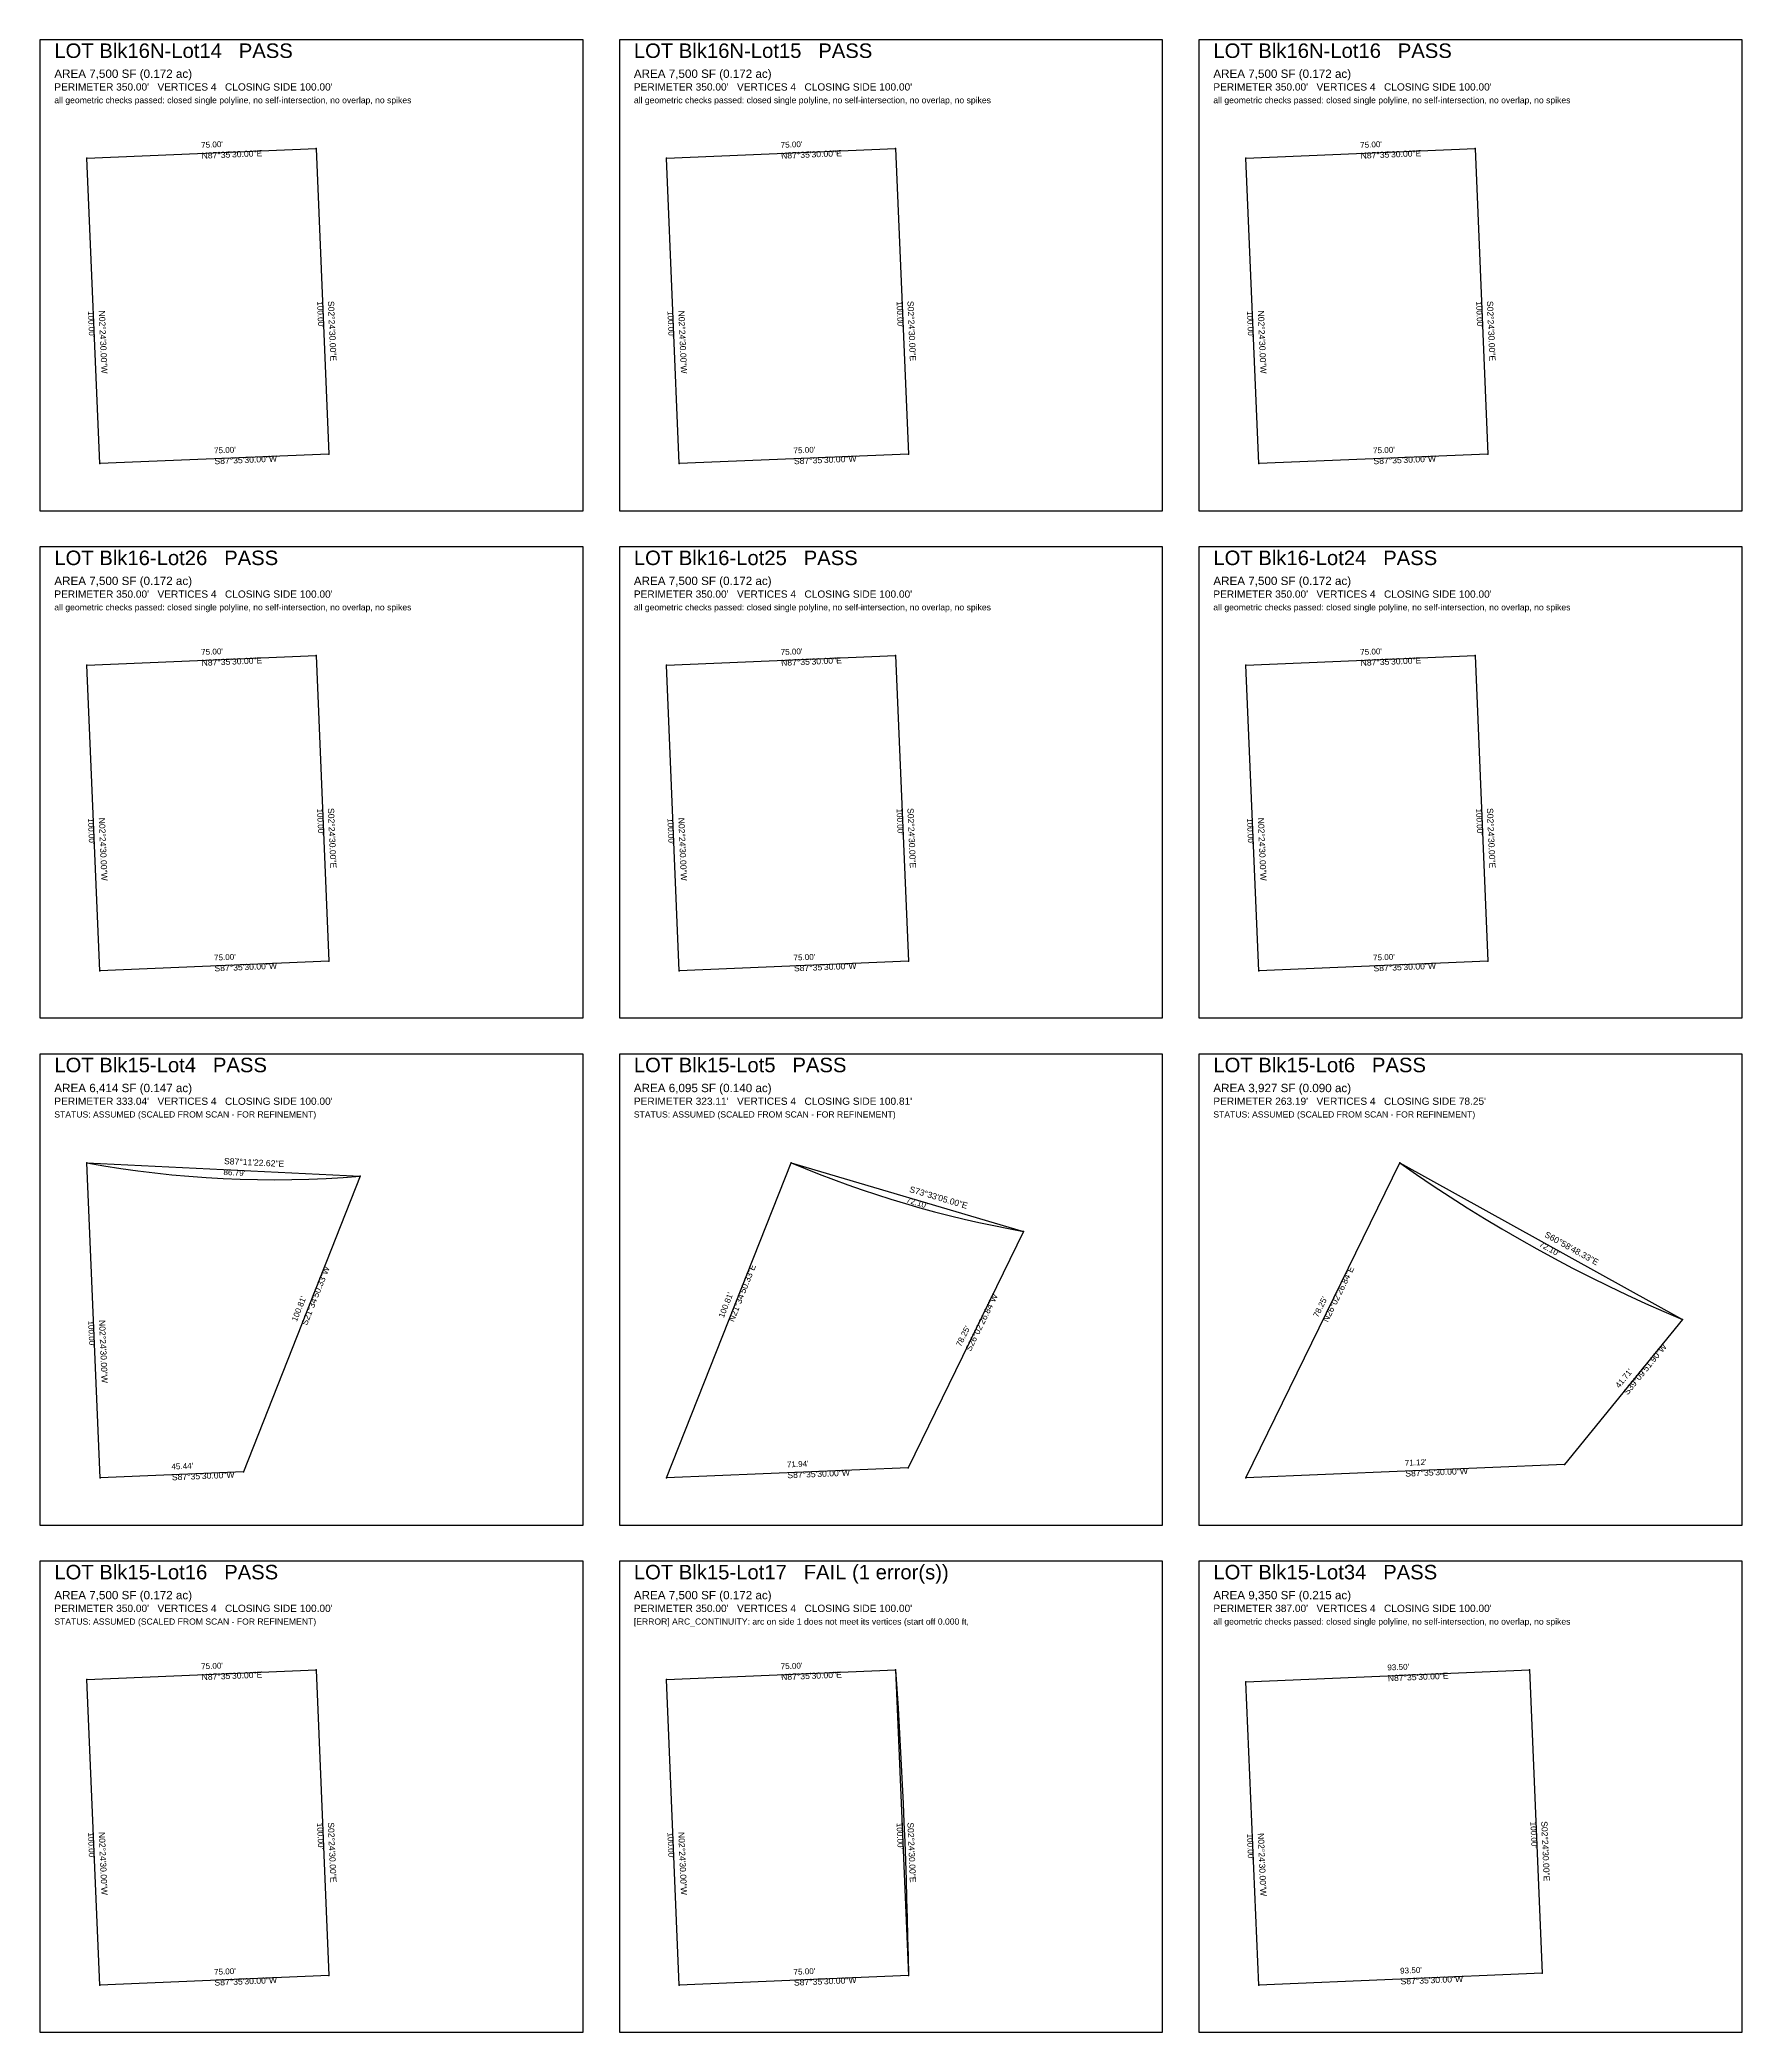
# Model space of a CAD drawing. Extents: x 0 to 3820, y -4480 to 260.
# Drawn here: x 1920 to 2860, y -2240 to -1140 of the extents above; entities that cross this region are included whole.
import ezdxf

# ---------------------------------------------------------------- set-up
doc = ezdxf.new("R2010")
doc.units = 0
for name, pattern in [('ROT_2.41', [0]), ('ROT_272.41', [0]), ('ROT_330.98', [0]), ('ROT_343.55', [0]), ('ROT_357.19', [0]), ('ROT_50.84', [0]), ('ROT_63.96', [0]), ('ROT_68.42', [0])]:
    doc.linetypes.add(name, pattern=pattern)
for name, color, linetype in [('ERROR', 1, 'CONTINUOUS'), ('LOT_LINE_APPROX', 1, 'CONTINUOUS'), ('LOT_POLYLINE', 4, 'CONTINUOUS'), ('SHEET_FRAME', 8, 'CONTINUOUS'), ('SHEET_LABELS', 7, 'CONTINUOUS')]:
    doc.layers.add(name, color=color, linetype=linetype)
doc.styles.get("Standard").update_dxf_attribs({"font": 'Arial'})

msp = doc.modelspace()

# ---------------------------------------------------------------- linework, layer by layer
at = {"layer": 'ERROR'}
for p, q in [((2392.5094, -2040), (2392.5094, -2040)), ((2399.603, -2208.661), (2399.6038, -2208.6793))]:
    msp.add_line(p, q, dxfattribs=at)
at = {"layer": 'LOT_LINE_APPROX'}
for points in [[(1946, -1760), (2096.9607, -1767.4106), (2032.3837, -1930.6746), (1953.3181, -1934)], [(2334.8235, -1760), (2463.1694, -1797.8926), (2399.407, -1928.3892), (2266, -1934)], [(2671.0189, -1760), (2827.0516, -1846.5612), (2761.8531, -1926.6039), (2586, -1934)], [(1946, -2045.3207), (2072.5094, -2040), (2079.6038, -2208.6793), (1953.0943, -2214)]]:
    msp.add_lwpolyline(points, close=True, dxfattribs=at)
for points in [[(1946, -1760), (1955.3325, -1761.6304), (1964.6907, -1763.1065), (1974.0719, -1764.4277), (1983.4738, -1765.5938), (1992.8936, -1766.6044), (2002.3288, -1767.4593), (2011.7768, -1768.1581), (2021.2351, -1768.7008), (2030.7011, -1769.0871), (2040.1722, -1769.317), (2049.6458, -1769.3904), (2059.1193, -1769.3072), (2068.5901, -1769.0676), (2078.0557, -1768.6716), (2087.5134, -1768.1192), (2096.9607, -1767.4106)], [(2334.8235, -1760), (2342.5751, -1763.1857), (2350.3696, -1766.2648), (2358.2056, -1769.2367), (2366.0816, -1772.1009), (2373.9962, -1774.8568), (2381.9478, -1777.504), (2389.9349, -1780.0418), (2397.9562, -1782.4699), (2406.0099, -1784.7878), (2414.0947, -1786.995), (2422.209, -1789.0911), (2430.3512, -1791.0758), (2438.5199, -1792.9486), (2446.7136, -1794.7092), (2454.9306, -1796.3573), (2463.1694, -1797.8926)], [(2671.0189, -1760), (2680.1822, -1766.3955), (2689.4324, -1772.6647), (2698.7678, -1778.8065), (2708.1864, -1784.8197), (2717.6866, -1790.7032), (2727.2666, -1796.4558), (2736.9246, -1802.0765), (2746.6588, -1807.5643), (2756.4673, -1812.9181), (2766.3483, -1818.1369), (2776.2999, -1823.2197), (2786.3203, -1828.1655), (2796.4076, -1832.9735), (2806.5598, -1837.6427), (2816.7751, -1842.1722), (2827.0516, -1846.5612)]]:
    msp.add_lwpolyline(points, dxfattribs=at)
at = {"layer": 'LOT_POLYLINE'}
for points in [[(1946, -1205.3207), (2072.5094, -1200), (2079.6038, -1368.6793), (1953.0943, -1374)], [(2266, -1205.3207), (2392.5094, -1200), (2399.6038, -1368.6793), (2273.0943, -1374)], [(2586, -1205.3207), (2712.5094, -1200), (2719.6038, -1368.6793), (2593.0943, -1374)], [(1946, -1485.3207), (2072.5094, -1480), (2079.6038, -1648.6793), (1953.0943, -1654)], [(2266, -1485.3207), (2392.5094, -1480), (2399.6038, -1648.6793), (2273.0943, -1654)], [(2586, -1485.3207), (2712.5094, -1480), (2719.6038, -1648.6793), (2593.0943, -1654)], [(2266, -2045.3207), (2392.5094, -2040), (2399.6038, -2208.6793), (2273.0943, -2214)], [(2586, -2046.5835), (2742.5344, -2040), (2749.5756, -2207.4165), (2593.0412, -2214)]]:
    msp.add_lwpolyline(points, close=True, dxfattribs=at)
msp.add_lwpolyline([(2392.5094, -2040), (2393.2048, -2050.5288), (2393.8666, -2061.0598), (2394.4949, -2071.5929), (2395.0895, -2082.1279), (2395.6505, -2092.6647), (2396.178, -2103.2033), (2396.6718, -2113.7435), (2397.132, -2124.2852), (2397.5586, -2134.8284), (2397.9515, -2145.3728), (2398.3109, -2155.9185), (2398.6366, -2166.4652), (2398.9286, -2177.0129), (2399.1871, -2187.5615), (2399.4119, -2198.1109), (2399.603, -2208.661)], dxfattribs=at)
at = {"layer": 'SHEET_FRAME'}
for p, q in [((2220, -1140), (1920, -1140)), ((1920, -1140), (1920, -1400)), ((2220, -1400), (2220, -1140)), ((2540, -1140), (2240, -1140)), ((2240, -1140), (2240, -1400)), ((2540, -1400), (2540, -1140)), ((2860, -1140), (2560, -1140)), ((2560, -1140), (2560, -1400)), ((2860, -1400), (2860, -1140)), ((1920, -1400), (2220, -1400)), ((2240, -1400), (2540, -1400)), ((2560, -1400), (2860, -1400)), ((2220, -1420), (1920, -1420)), ((1920, -1420), (1920, -1680)), ((2220, -1680), (2220, -1420)), ((2540, -1420), (2240, -1420)), ((2240, -1420), (2240, -1680)), ((2540, -1680), (2540, -1420)), ((2860, -1420), (2560, -1420)), ((2560, -1420), (2560, -1680)), ((2860, -1680), (2860, -1420)), ((1920, -1680), (2220, -1680)), ((2240, -1680), (2540, -1680)), ((2560, -1680), (2860, -1680)), ((2220, -1700), (1920, -1700)), ((1920, -1700), (1920, -1960)), ((2220, -1960), (2220, -1700)), ((2540, -1700), (2240, -1700)), ((2240, -1700), (2240, -1960)), ((2540, -1960), (2540, -1700)), ((2860, -1700), (2560, -1700)), ((2560, -1700), (2560, -1960)), ((2860, -1960), (2860, -1700)), ((1920, -1960), (2220, -1960)), ((2240, -1960), (2540, -1960)), ((2560, -1960), (2860, -1960)), ((2220, -1980), (1920, -1980)), ((1920, -1980), (1920, -2240)), ((2220, -2240), (2220, -1980)), ((2540, -1980), (2240, -1980)), ((2240, -1980), (2240, -2240)), ((2540, -2240), (2540, -1980)), ((2860, -1980), (2560, -1980)), ((2560, -1980), (2560, -2240)), ((2860, -2240), (2860, -1980)), ((1920, -2240), (2220, -2240)), ((2240, -2240), (2540, -2240)), ((2560, -2240), (2860, -2240))]:
    msp.add_line(p, q, dxfattribs=at)
at = {"layer": 'SHEET_LABELS'}
for p in [(1946, -1205.3207), (2072.5094, -1200), (2266, -1205.3207), (2392.5094, -1200), (2586, -1205.3207), (2712.5094, -1200), (1953.0943, -1374), (2079.6038, -1368.6793), (2273.0943, -1374), (2399.6038, -1368.6793), (2593.0943, -1374), (2719.6038, -1368.6793), (2072.5094, -1480), (2392.5094, -1480), (2712.5094, -1480), (1946, -1485.3207), (2266, -1485.3207), (2586, -1485.3207), (2079.6038, -1648.6793), (2399.6038, -1648.6793), (2719.6038, -1648.6793), (1953.0943, -1654), (2273.0943, -1654), (2593.0943, -1654), (1946, -1760), (2334.8235, -1760), (2671.0189, -1760), (2096.9607, -1767.4106), (2463.1694, -1797.8926), (2827.0516, -1846.5612), (1953.3181, -1934), (2032.3837, -1930.6746), (2266, -1934), (2399.407, -1928.3892), (2586, -1934), (2761.8531, -1926.6039), (1946, -2045.3207), (2072.5094, -2040), (2266, -2045.3207), (2392.5094, -2040), (2742.5344, -2040), (2586, -2046.5835), (2079.6038, -2208.6793), (2399.6038, -2208.6793), (2749.5756, -2207.4165), (1953.0943, -2214), (2273.0943, -2214), (2593.0412, -2214)]:
    msp.add_point(p, dxfattribs=at)

# ---------------------------------------------------------------- texts
at = {"layer": 'ERROR'}
for s, height, p in [('LOT Blk15-Lot17   FAIL (1 error(s))', 8, (2248, -1990)), ('[ERROR] ARC_CONTINUITY: arc on side 1 does not meet its vertices (start off 0.000 ft,', 3.4, (2248, -2015))]:
    msp.add_text(s, height=height, dxfattribs=at).set_placement(p)
at = {"layer": 'LOT_LINE_APPROX'}
for p in [(1928, -1735), (2248, -1735), (2568, -1735), (1928, -2015)]:
    msp.add_text('STATUS: ASSUMED (SCALED FROM SCAN - FOR REFINEMENT)', height=3.4, dxfattribs=at).set_placement(p)
at = {"layer": 'SHEET_LABELS'}
for s, height, p in [('LOT Blk16N-Lot14   PASS', 8, (1928, -1150)), ('LOT Blk16N-Lot15   PASS', 8, (2248, -1150)), ('LOT Blk16N-Lot16   PASS', 8, (2568, -1150)), ('AREA 7,500 SF (0.172 ac)', 4.6, (1928, -1161)), ("PERIMETER 350.00'   VERTICES 4   CLOSING SIDE 100.00'", 4, (1928, -1168)), ('AREA 7,500 SF (0.172 ac)', 4.6, (2248, -1161)), ("PERIMETER 350.00'   VERTICES 4   CLOSING SIDE 100.00'", 4, (2248, -1168)), ('AREA 7,500 SF (0.172 ac)', 4.6, (2568, -1161)), ("PERIMETER 350.00'   VERTICES 4   CLOSING SIDE 100.00'", 4, (2568, -1168)), ('all geometric checks passed: closed single polyline, no self-intersection, no overlap, no spikes', 3.4, (1928, -1175)), ('all geometric checks passed: closed single polyline, no self-intersection, no overlap, no spikes', 3.4, (2248, -1175)), ('all geometric checks passed: closed single polyline, no self-intersection, no overlap, no spikes', 3.4, (2568, -1175)), ('LOT Blk16-Lot26   PASS', 8, (1928, -1430)), ('LOT Blk16-Lot25   PASS', 8, (2248, -1430)), ('LOT Blk16-Lot24   PASS', 8, (2568, -1430)), ('AREA 7,500 SF (0.172 ac)', 4.6, (1928, -1441)), ('AREA 7,500 SF (0.172 ac)', 4.6, (2248, -1441)), ('AREA 7,500 SF (0.172 ac)', 4.6, (2568, -1441)), ('all geometric checks passed: closed single polyline, no self-intersection, no overlap, no spikes', 3.4, (1928, -1455)), ("PERIMETER 350.00'   VERTICES 4   CLOSING SIDE 100.00'", 4, (1928, -1448)), ('all geometric checks passed: closed single polyline, no self-intersection, no overlap, no spikes', 3.4, (2248, -1455)), ("PERIMETER 350.00'   VERTICES 4   CLOSING SIDE 100.00'", 4, (2248, -1448)), ('all geometric checks passed: closed single polyline, no self-intersection, no overlap, no spikes', 3.4, (2568, -1455)), ("PERIMETER 350.00'   VERTICES 4   CLOSING SIDE 100.00'", 4, (2568, -1448)), ('LOT Blk15-Lot4   PASS', 8, (1928, -1710)), ('LOT Blk15-Lot5   PASS', 8, (2248, -1710)), ('LOT Blk15-Lot6   PASS', 8, (2568, -1710)), ('AREA 6,414 SF (0.147 ac)', 4.6, (1928, -1721)), ("PERIMETER 333.04'   VERTICES 4   CLOSING SIDE 100.00'", 4, (1928, -1728)), ('AREA 6,095 SF (0.140 ac)', 4.6, (2248, -1721)), ("PERIMETER 323.11'   VERTICES 4   CLOSING SIDE 100.81'", 4, (2248, -1728)), ('AREA 3,927 SF (0.090 ac)', 4.6, (2568, -1721)), ("PERIMETER 263.19'   VERTICES 4   CLOSING SIDE 78.25'", 4, (2568, -1728)), ('LOT Blk15-Lot16   PASS', 8, (1928, -1990)), ('LOT Blk15-Lot34   PASS', 8, (2568, -1990)), ('AREA 7,500 SF (0.172 ac)', 4.6, (1928, -2001)), ('AREA 7,500 SF (0.172 ac)', 4.6, (2248, -2001)), ('AREA 9,350 SF (0.215 ac)', 4.6, (2568, -2001)), ("PERIMETER 350.00'   VERTICES 4   CLOSING SIDE 100.00'", 4, (1928, -2008)), ("PERIMETER 350.00'   VERTICES 4   CLOSING SIDE 100.00'", 4, (2248, -2008)), ('all geometric checks passed: closed single polyline, no self-intersection, no overlap, no spikes', 3.4, (2568, -2015)), ("PERIMETER 387.00'   VERTICES 4   CLOSING SIDE 100.00'", 4, (2568, -2008))]:
    msp.add_text(s, height=height, dxfattribs=at).set_placement(p)
at = {"layer": 'SHEET_LABELS', "linetype": 'ROT_2.41'}
for s, height, p in [("75.00'", 3.2, (2009.1287, -1199.663)), ("75.00'", 3.2, (2329.1287, -1199.663)), ("75.00'", 3.2, (2649.1287, -1199.663)), ('N87%%d35\'30.00"E', 3.4, (2009.3808, -1205.6577)), ('N87%%d35\'30.00"E', 3.4, (2329.3808, -1205.6577)), ('N87%%d35\'30.00"E', 3.4, (2649.3808, -1205.6577)), ("75.00'", 3.2, (2016.223, -1368.3423)), ('S87%%d35\'30.00"W', 3.4, (2016.4751, -1374.337)), ("75.00'", 3.2, (2336.223, -1368.3423)), ('S87%%d35\'30.00"W', 3.4, (2336.4751, -1374.337)), ("75.00'", 3.2, (2656.223, -1368.3423)), ('S87%%d35\'30.00"W', 3.4, (2656.4751, -1374.337)), ("75.00'", 3.2, (2009.1287, -1479.663)), ('N87%%d35\'30.00"E', 3.4, (2009.3808, -1485.6577)), ("75.00'", 3.2, (2329.1287, -1479.663)), ('N87%%d35\'30.00"E', 3.4, (2329.3808, -1485.6577)), ("75.00'", 3.2, (2649.1287, -1479.663)), ('N87%%d35\'30.00"E', 3.4, (2649.3808, -1485.6577)), ("75.00'", 3.2, (2016.223, -1648.3423)), ('S87%%d35\'30.00"W', 3.4, (2016.4751, -1654.337)), ("75.00'", 3.2, (2336.223, -1648.3423)), ('S87%%d35\'30.00"W', 3.4, (2336.4751, -1654.337)), ("75.00'", 3.2, (2656.223, -1648.3423)), ('S87%%d35\'30.00"W', 3.4, (2656.4751, -1654.337)), ("71.94'", 3.2, (2332.5774, -1928.1972)), ("71.12'", 3.2, (2673.8005, -1927.3046)), ("45.44'", 3.2, (1992.7248, -1929.34)), ('S87%%d35\'30.00"W', 3.4, (1992.977, -1935.3347)), ('S87%%d35\'30.00"W', 3.4, (2332.8295, -1934.1919)), ('S87%%d35\'30.00"W', 3.4, (2674.0526, -1933.2993)), ("75.00'", 3.2, (2009.1287, -2039.663)), ('N87%%d35\'30.00"E', 3.4, (2009.3808, -2045.6577)), ("75.00'", 3.2, (2329.1287, -2039.663)), ('N87%%d35\'30.00"E', 3.4, (2329.3808, -2045.6577)), ("93.50'", 3.2, (2664.1411, -2040.2944)), ('N87%%d35\'30.00"E', 3.4, (2664.3933, -2046.2891)), ("75.00'", 3.2, (2016.223, -2208.3423)), ('S87%%d35\'30.00"W', 3.4, (2016.4751, -2214.337)), ("75.00'", 3.2, (2336.223, -2208.3423)), ('S87%%d35\'30.00"W', 3.4, (2336.4751, -2214.337)), ("93.50'", 3.2, (2671.1824, -2207.7109)), ('S87%%d35\'30.00"W', 3.4, (2671.4345, -2213.7056))]:
    msp.add_text(s, height=height, rotation=2.41, dxfattribs=at).set_placement(p)
at = {"layer": 'SHEET_LABELS', "linetype": 'ROT_272.41'}
for s, height, p in [("100.00'", 3.2, (2073.0593, -1284.4657)), ('S02%%d24\'30.00"E', 3.4, (2079.054, -1284.2136)), ("100.00'", 3.2, (2393.0593, -1284.4657)), ('S02%%d24\'30.00"E', 3.4, (2399.054, -1284.2136)), ("100.00'", 3.2, (2713.0593, -1284.4657)), ('S02%%d24\'30.00"E', 3.4, (2719.054, -1284.2136)), ("100.00'", 3.2, (1946.5498, -1289.7864)), ('N02%%d24\'30.00"W', 3.4, (1952.5445, -1289.5343)), ("100.00'", 3.2, (2266.5498, -1289.7864)), ('N02%%d24\'30.00"W', 3.4, (2272.5445, -1289.5343)), ("100.00'", 3.2, (2586.5498, -1289.7864)), ('N02%%d24\'30.00"W', 3.4, (2592.5445, -1289.5343)), ("100.00'", 3.2, (1946.5498, -1569.7864)), ('N02%%d24\'30.00"W', 3.4, (1952.5445, -1569.5343)), ("100.00'", 3.2, (2073.0593, -1564.4657)), ('S02%%d24\'30.00"E', 3.4, (2079.054, -1564.2136)), ("100.00'", 3.2, (2266.5498, -1569.7864)), ('N02%%d24\'30.00"W', 3.4, (2272.5445, -1569.5343)), ("100.00'", 3.2, (2393.0593, -1564.4657)), ('S02%%d24\'30.00"E', 3.4, (2399.054, -1564.2136)), ("100.00'", 3.2, (2586.5498, -1569.7864)), ('N02%%d24\'30.00"W', 3.4, (2592.5445, -1569.5343)), ("100.00'", 3.2, (2713.0593, -1564.4657)), ('S02%%d24\'30.00"E', 3.4, (2719.054, -1564.2136)), ("100.00'", 3.2, (1946.6617, -1847.1261)), ('N02%%d24\'30.00"W', 3.4, (1952.6564, -1846.8739)), ("100.00'", 3.2, (1946.5498, -2129.7864)), ('N02%%d24\'30.00"W', 3.4, (1952.5445, -2129.5343)), ("100.00'", 3.2, (2073.0593, -2124.4657)), ('S02%%d24\'30.00"E', 3.4, (2079.054, -2124.2136)), ("100.00'", 3.2, (2266.5498, -2129.7864)), ('N02%%d24\'30.00"W', 3.4, (2272.5445, -2129.5343)), ("100.00'", 3.2, (2393.0593, -2124.4657)), ('S02%%d24\'30.00"E', 3.4, (2399.054, -2124.2136)), ("100.00'", 3.2, (2586.5233, -2130.4178)), ('N02%%d24\'30.00"W', 3.4, (2592.518, -2130.1657)), ("100.00'", 3.2, (2743.0576, -2123.8343)), ('S02%%d24\'30.00"E', 3.4, (2749.0523, -2123.5822))]:
    msp.add_text(s, height=height, rotation=272.41, dxfattribs=at).set_placement(p)
at = {"layer": 'SHEET_LABELS', "linetype": 'ROT_357.19'}
for s, height, p in [('S87%%d11\'22.62"E', 3.4, (2021.6275, -1760.7089)), ("86.79'", 3.2, (2021.3333, -1766.7017))]:
    msp.add_text(s, height=height, rotation=357.19, dxfattribs=at).set_placement(p)
at = {"layer": 'SHEET_LABELS', "linetype": 'ROT_343.55'}
for s, height, p in [("72.10'", 3.2, (2398.147, -1781.8235)), ('S73%%d33\'05.00"E', 3.4, (2399.8459, -1776.0691))]:
    msp.add_text(s, height=height, rotation=343.55, dxfattribs=at).set_placement(p)
at = {"layer": 'SHEET_LABELS', "linetype": 'ROT_330.98'}
for s, height, p in [("72.10'", 3.2, (2747.5799, -1805.904)), ('S60%%d58\'48.33"E', 3.4, (2750.4906, -1800.6573))]:
    msp.add_text(s, height=height, rotation=330.98, dxfattribs=at).set_placement(p)
at = {"layer": 'SHEET_LABELS', "linetype": 'ROT_68.42'}
for s, height, p in [('S21%%d34\'50.33"W', 3.4, (2067.4619, -1850.1461)), ('N21%%d34\'50.33"E', 3.4, (2303.2015, -1848.1034)), ("100.81'", 3.2, (2061.8825, -1847.9392)), ("100.81'", 3.2, (2297.622, -1845.8966))]:
    msp.add_text(s, height=height, rotation=68.42, dxfattribs=at).set_placement(p)
at = {"layer": 'SHEET_LABELS', "linetype": 'ROT_63.96'}
for s, height, p in [('N26%%d02\'26.84"E', 3.4, (2631.2049, -1848.317)), ('S26%%d02\'26.84"W', 3.4, (2433.9836, -1864.4579)), ("78.25'", 3.2, (2625.814, -1845.683)), ("78.25'", 3.2, (2428.5927, -1861.8239))]:
    msp.add_text(s, height=height, rotation=63.96, dxfattribs=at).set_placement(p)
at = {"layer": 'SHEET_LABELS', "linetype": 'ROT_50.84'}
for s, height, p in [('S39%%d09\'51.90"W', 3.4, (2796.7784, -1888.4772)), ("41.71'", 3.2, (2792.1263, -1884.688))]:
    msp.add_text(s, height=height, rotation=50.84, dxfattribs=at).set_placement(p)

doc.saveas('drawing.dxf')
